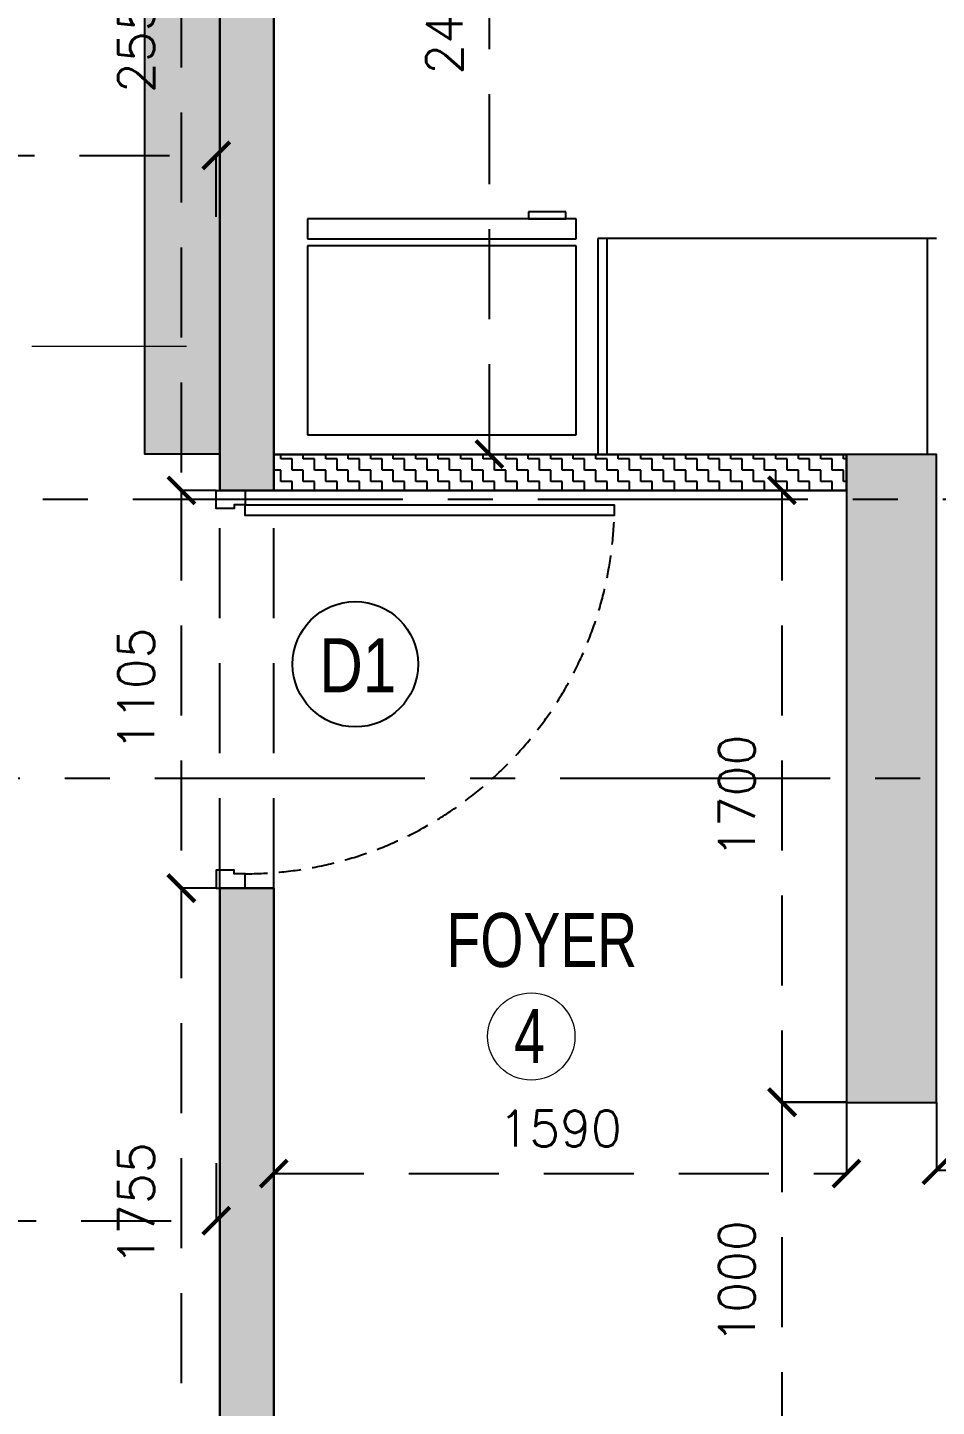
# Model space of a CAD drawing. Header units: millimetres. Extents: x 1180970 to 1231451, y -5737889 to -5695638.
# Drawn here: x 1207328 to 1209852, y -5724319 to -5720489 of the extents above; entities that cross this region are included whole.
import ezdxf
from ezdxf.enums import TextEntityAlignment as Align

# ---------------------------------------------------------------- set-up
doc = ezdxf.new("R2010")
doc.units = ezdxf.units.MM
doc.header["$LTSCALE"] = 1000
doc.header["$MEASUREMENT"] = 0
for name, pattern in [('1BHK-A$0$AUDIT_D_120904163729-0', [0]), ('1BHK-A$1$$0$HIDDEN', [0.375, 0.25, -0.125]), ('1BHK-A$1$HIDDEN', [0.375, 0.25, -0.125]), ('AUDIT_D_120904163729-0', [0]), ('T8 - GROUND FLOOR CORE$0$HIDDEN', [0.375, 0.25, -0.125]), ('T8(T9 IS SIMILAR) - GROUND FLOOR - DIMENSION & TEXTING$0$HIDDEN', [0.375, 0.25, -0.125]), ('T8_REFUGE COLUMNS$0$CENTER2', [1.125, 0.75, -0.125, 0.125, -0.125])]:
    doc.linetypes.add(name, pattern=pattern)
doc.layers.get('0').update_dxf_attribs({"linetype": 'AUDIT_D_120904163729-0'})
for name, color, linetype in [('1BHK-A$0$A-DOOR-FULL', 2, 'Continuous'), ('1BHK-A$0$A-HATCH -160', 251, '1BHK-A$0$AUDIT_D_120904163729-0'), ('1BHK-A$0$a-KIT FIX', 251, 'Continuous'), ('1BHK-A$0$A-TOI SUNK 50MM', 8, 'Continuous'), ('T8 - GROUND FLOOR CORE$0$A-DIMENSIONS', 2, 'T8 - GROUND FLOOR CORE$0$HIDDEN'), ('T8(T9 IS SIMILAR) - GROUND FLOOR - DIMENSION & TEXTING$0$A-DIMENSIONS', 2, 'T8(T9 IS SIMILAR) - GROUND FLOOR - DIMENSION & TEXTING$0$HIDDEN'), ('T8(T9 IS SIMILAR) - GROUND FLOOR - DIMENSION & TEXTING$0$a-window-no', 125, 'Continuous'), ('T8_REFUGE COLUMNS$0$A-CENTERLINE', 193, 'T8_REFUGE COLUMNS$0$CENTER2'), ('T8_REFUGE COLUMNS$0$A-RCC COLS', 3, 'Continuous')]:
    doc.layers.add(name, color=color, linetype=linetype)
for name, color, linetype, lineweight in [('1BHK-A$0$A-WALL- 160', 6, 'Continuous', 30), ('T8(T9 IS SIMILAR) - GROUND FLOOR - DIMENSION & TEXTING$0$a-Text', 4, 'Continuous', 0), ('T8(T9 IS SIMILAR) - GROUND FLOOR - DIMENSION & TEXTING$0$R0-18-10-2014-T1-1st Podium Floor Plan$0$Text', 2, 'Continuous', 0), ('T8(T9 IS SIMILAR) - GROUND FLOOR$0$D&W', 8, 'Continuous', 25)]:
    doc.layers.add(name, color=color, linetype=linetype, lineweight=lineweight)
doc.layers.add('T8_REFUGE COLUMNS$0$COL-HATCH', color=7, linetype='Continuous', lineweight=25, true_color=0xa3a3a3)
doc.styles.add('T8 - GROUND FLOOR CORE$0$Romans 1', font='romans.shx', dxfattribs={"height": 100})
doc.styles.add('T8(T9 IS SIMILAR) - GROUND FLOOR - DIMENSION & TEXTING$0$ARIAL ARROW', font='swisscl.ttf')
doc.styles.add('T8(T9 IS SIMILAR) - GROUND FLOOR - DIMENSION & TEXTING$0$LODHA STANDERD', font='sanss___.ttf')
doc.styles.add('T8(T9 IS SIMILAR) - GROUND FLOOR - DIMENSION & TEXTING$0$Romans 1', font='romans.shx', dxfattribs={"height": 100})
doc.styles.add('T8(T9 IS SIMILAR) - GROUND FLOOR - DIMENSION & TEXTING$0$Tahoma', font='tahoma.ttf')
doc.dimstyles.new('T8 - GROUND FLOOR CORE$0$ALPINE S', dxfattribs={"dimscale": 0, "dimtxt": 100, "dimasz": 75, "dimexe": 0, "dimexo": 0, "dimgap": 75, "dimtad": 1, "dimdec": 0, "dimzin": 0, "dimdsep": 46, "dimtxsty": 'T8 - GROUND FLOOR CORE$0$Romans 1', "dimblk": 'T8 - GROUND FLOOR CORE$0$_ArchTick', "dimcen": 0.09, "dimclrd": 256, "dimclre": 256, "dimclrt": 7, "dimadec": 0, "dimazin": 0, "dimtfac": 1, "dimtdec": 0, "dimtofl": 0, "dimtmove": 1, "dimatfit": 0, "dimldrblk": 'T8 - GROUND FLOOR CORE$0$_Open90', "dimfxl": 1, "dimtolj": 1, "dimtzin": 0, "dimarcsym": 0})
doc.dimstyles.new('T8(T9 IS SIMILAR) - GROUND FLOOR - DIMENSION & TEXTING$0$ALPINE S', dxfattribs={"dimscale": 0, "dimtxt": 100, "dimasz": 75, "dimexe": 0, "dimexo": 0, "dimgap": 75, "dimtad": 1, "dimdec": 0, "dimzin": 0, "dimdsep": 46, "dimtxsty": 'T8(T9 IS SIMILAR) - GROUND FLOOR - DIMENSION & TEXTING$0$Romans 1', "dimblk": 'T8(T9 IS SIMILAR) - GROUND FLOOR - DIMENSION & TEXTING$0$_ArchTick', "dimcen": 0.09, "dimclrd": 256, "dimclre": 256, "dimclrt": 7, "dimadec": 0, "dimazin": 0, "dimtfac": 1, "dimtdec": 0, "dimtofl": 0, "dimtmove": 1, "dimatfit": 0, "dimldrblk": 'T8(T9 IS SIMILAR) - GROUND FLOOR - DIMENSION & TEXTING$0$_Open90', "dimfxl": 1, "dimtolj": 1, "dimtzin": 0, "dimarcsym": 0})
doc.dimstyles.new('T8(T9 IS SIMILAR) - GROUND FLOOR - DIMENSION & TEXTING$0$SAMATA STD', dxfattribs={"dimtxt": 100, "dimasz": 50, "dimexe": 50, "dimexo": 50, "dimgap": 10, "dimtad": 0, "dimdec": 0, "dimrnd": 5, "dimzin": 0, "dimdsep": 46, "dimtxsty": 'T8(T9 IS SIMILAR) - GROUND FLOOR - DIMENSION & TEXTING$0$Tahoma', "dimblk": 'T8(T9 IS SIMILAR) - GROUND FLOOR - DIMENSION & TEXTING$0$_Origin2', "dimcen": -50, "dimdle": 50, "dimclrd": 7, "dimclre": 7, "dimclrt": 7, "dimadec": 0, "dimazin": 0, "dimtfac": 1, "dimtdec": 0, "dimtmove": 1, "dimatfit": 3, "dimfxl": 150, "dimtfill": 1, "dimtolj": 1, "dimtzin": 0, "dimlwd": -1, "dimlwe": -1, "dimarcsym": 0})

# ---------------------------------------------------------------- blocks, each defined once
blk = doc.blocks.new('*U101')
for points in [[(-1065, 0), (-1025, 0), (-1025, 30), (-1015, 30), (-1015, 80), (-1065, 80)], [(40, 0), (0, 0), (0, 30), (-10, 30), (-10, 80), (40, 80)], [(0, 0), (0, -1025), (-30, -1025), (-30, 0)]]:
    blk.add_lwpolyline(points, close=True)
at = {"color": 0, "linetype": 'ByBlock', "ltscale": 0.25}
blk.add_arc((1.5, 0.6), 1026.5, 180.0347, 267.627, dxfattribs=at)
blk = doc.blocks.new('1BHK-A')
at = {"layer": '1BHK-A$0$A-HATCH -160', "linetype": 'ByBlock'}
h = blk.add_hatch(dxfattribs=at)
h.set_pattern_fill('HEX', color=256, scale=150)
h.paths.add_polyline_path([(1144639.9, -5727571.2), (1144639.7, -5727421.2), (1144639.8, -5727421.2), (1144639.8, -5726805.6), (1144799.8, -5726805.6), (1144799.5, -5728524.6), (1145269.9, -5728524.6), (1145269.9, -5728684.6), (1144639.5, -5728684.6), (1144639.7, -5727571.2)])
h.paths.add_polyline_path([(1147369.9, -5728524.6), (1147999.5, -5728524.6), (1147999.5, -5728684.6), (1147369.9, -5728684.6)])
h.paths.add_polyline_path([(1148299.5, -5724624.6), (1150189.8, -5724624.6), (1150189.8, -5722879.6), (1150039.8, -5722879.6), (1150039.8, -5724474.5), (1148299.5, -5724474.5)])
h.paths.add_polyline_path([(1150039.7, -5719224.6), (1150189.8, -5719224.6), (1150189.8, -5721774.6), (1150039.7, -5721774.6)])
h.paths.add_polyline_path([(1144599.6, -5723174.6), (1144759.6, -5723174.6), (1144759.6, -5723314.6), (1145789.5, -5723314.6), (1145789.5, -5723174.6), (1145949.5, -5723174.6), (1145949.5, -5723474.6), (1144599.6, -5723474.4)])
h.paths.add_polyline_path([(1144599.6, -5721924.6), (1144759.6, -5721924.6), (1144759.6, -5722524.6), (1144599.6, -5722524.6)])
h.paths.add_polyline_path([(1145549.4, -5721834.8), (1145789.5, -5721834.8), (1145789.5, -5722524.6), (1145949.5, -5722524.6), (1145949.5, -5721924.7), (1145789.5, -5721924.5), (1145789.5, -5721674.6), (1145549.4, -5721674.6)])
h = blk.add_hatch(dxfattribs=at)
h.set_pattern_fill('ZIGZAG', color=256, scale=250)
h.set_pattern_definition([(0, (0, 0), (31.25, 31.25), [31.25, -31.25]), (90, (31.25, 0), (-31.25, 31.25), [31.25, -31.25])])
h.paths.add_polyline_path([(1148449.5, -5721674.9), (1150039.7, -5721674.9), (1150039.7, -5721774.9), (1148449.5, -5721774.9)])
at = {"layer": '1BHK-A$0$a-KIT FIX'}
for p, q in [((1149229.2, -5721021), (1149229.2, -5721001.3)), ((1149229.2, -5721001.3), (1149332.6, -5721001.3)), ((1149332.6, -5721001.3), (1149332.6, -5721021)), ((1149200.5, -5721021), (1149946.4, -5721021)), ((1149200.5, -5721076.1), (1149200.5, -5721021)), ((1149332.6, -5721021), (1149229.2, -5721021)), ((1149946.4, -5721021), (1149946.4, -5721076.1)), ((1149946.4, -5721076.1), (1149200.5, -5721076.1)), ((1149200.5, -5721620.4), (1149200.5, -5721096)), ((1149200.5, -5721096), (1149946.4, -5721096)), ((1149946.4, -5721096), (1149946.4, -5721620.4)), ((1149946.4, -5721620.4), (1149200.5, -5721620.4))]:
    blk.add_line(p, q, dxfattribs=at)
at = {"layer": '1BHK-A$0$a-KIT FIX', "color": 1}
for p, q in [((1148199.5, -5721075.2), (1149139.7, -5721075.2)), ((1148224.5, -5721675.4), (1148224.5, -5721075.6)), ((1149114.7, -5721075.2), (1149114.7, -5721674.9)), ((1149139.7, -5721075.2), (1149139.7, -5721674.9))]:
    blk.add_line(p, q, dxfattribs=at)
at = {"layer": '1BHK-A$0$A-TOI SUNK 50MM', "linetype": '1BHK-A$1$$0$HIDDEN'}
for p, q in [((1150039.8, -5722879.9), (1150039.7, -5721774.9)), ((1150189.8, -5722879.9), (1150189.7, -5721774.9))]:
    blk.add_line(p, q, dxfattribs=at)
at = {"layer": '1BHK-A$0$A-WALL- 160', "linetype": 'ByBlock'}
for p, q in [((1150039.7, -5719224.6), (1150039.7, -5721774.9)), ((1150189.7, -5719224.6), (1150189.7, -5721774.9)), ((1150039.7, -5721674.9), (1148449.5, -5721674.9)), ((1148449.5, -5721674.9), (1148449.5, -5721774.9)), ((1150039.7, -5721774.9), (1148449.5, -5721774.9)), ((1150039.7, -5721774.9), (1150189.7, -5721774.9)), ((1150039.8, -5722879.9), (1150189.8, -5722879.9)), ((1150039.8, -5724474.5), (1150039.8, -5722879.9)), ((1150189.8, -5724624.6), (1150189.8, -5722879.9))]:
    blk.add_line(p, q, dxfattribs=at)
at = {"layer": '1BHK-A$0$A-DOOR-FULL', "linetype": '1BHK-A$1$HIDDEN', "xscale": -1, "rotation": 270}
blk.add_blockref('*U101', (1150119.8, -5721814.9), dxfattribs=at)
blk = doc.blocks.new('T8_REFUGE COLUMNS')
at = {"layer": 'T8_REFUGE COLUMNS$0$COL-HATCH', "linetype": 'ByBlock'}
h = blk.add_hatch(color=256, dxfattribs=at)
h.dxf.hatch_style = 1
h.paths.add_polyline_path([(1209602.1, -5723474.9), (1209852.1, -5723474.9), (1209852.1, -5721674.9), (1209602.1, -5721674.9)])
at = {"layer": 'T8_REFUGE COLUMNS$0$A-CENTERLINE'}
for p, q in [((1217370.3, -5721799.9), (1182156.9, -5721799.9)), ((1217431.8, -5722574.9), (1182156.9, -5722574.9))]:
    blk.add_line(p, q, dxfattribs=at)
at = {"layer": 'T8_REFUGE COLUMNS$0$A-RCC COLS', "linetype": 'ByBlock'}
blk.add_lwpolyline([(1209602.1, -5723474.9), (1209852.1, -5723474.9), (1209852.1, -5721674.9), (1209602.1, -5721674.9)], close=True, dxfattribs=at)
blk = doc.blocks.new('T8 - GROUND FLOOR CORE$0$_ArchTick')
at = {"color": 0, "linetype": 'ByBlock', "const_width": 0.15}
blk.add_lwpolyline([(-0.5, -0.5), (0.5, 0.5)], dxfattribs=at)
blk = doc.blocks.new('*D201')
at = {"layer": 'T8 - GROUND FLOOR CORE$0$A-DIMENSIONS', "linetype": 'T8 - GROUND FLOOR CORE$0$HIDDEN', "lineweight": -2, "transparency": 16777216}
for p, q in [((1206352.3, -5723643.7), (1206352.3, -5723803.5)), ((1207852, -5723643.7), (1207852, -5723803.5))]:
    blk.add_line(p, q, dxfattribs=at)
at = {"layer": 'T8 - GROUND FLOOR CORE$0$A-DIMENSIONS', "lineweight": -2, "transparency": 16777216}
blk.add_line((1206352.3, -5723803.5), (1207852, -5723803.5), dxfattribs=at)
at = {"layer": 'T8 - GROUND FLOOR CORE$0$A-DIMENSIONS', "linetype": 'ByBlock', "lineweight": -2, "transparency": 16777216, "xscale": 75, "yscale": 75, "zscale": 75, "rotation": 180}
blk.add_blockref('T8 - GROUND FLOOR CORE$0$_ArchTick', (1206352.3, -5723803.5), dxfattribs=at)
at = {"layer": 'T8 - GROUND FLOOR CORE$0$A-DIMENSIONS', "linetype": 'ByBlock', "lineweight": -2, "transparency": 16777216, "xscale": 75, "yscale": 75, "zscale": 75}
blk.add_blockref('T8 - GROUND FLOOR CORE$0$_ArchTick', (1207852, -5723803.5), dxfattribs=at)
at = {"layer": 'T8 - GROUND FLOOR CORE$0$A-DIMENSIONS', "color": 7, "linetype": 'ByBlock', "transparency": 16777216, "insert": (1207102.1, -5723678.5), "char_height": 100, "attachment_point": 5, "style": 'T8 - GROUND FLOOR CORE$0$Romans 1'}
blk.add_mtext('\\A1;1500', dxfattribs=at)
blk = doc.blocks.new('T8 - GROUND FLOOR CORE$0$_Open90')
at = {"color": 0, "linetype": 'ByBlock', "lineweight": -2}
for p, q in [((0, 0), (-1, 0)), ((-0.5, 0.5), (0, 0)), ((0, 0), (-0.5, -0.5))]:
    blk.add_line(p, q, dxfattribs=at)
blk = doc.blocks.new('T8(T9 IS SIMILAR) - GROUND FLOOR - DIMENSION & TEXTING$0$_ArchTick')
at = {"color": 0, "linetype": 'ByBlock', "const_width": 0.15}
blk.add_lwpolyline([(-0.5, -0.5), (0.5, 0.5)], dxfattribs=at)
blk = doc.blocks.new('*D737')
at = {"layer": 'T8(T9 IS SIMILAR) - GROUND FLOOR - DIMENSION & TEXTING$0$A-DIMENSIONS', "linetype": 'T8(T9 IS SIMILAR) - GROUND FLOOR - DIMENSION & TEXTING$0$HIDDEN', "lineweight": -2, "transparency": 16777216}
for p, q in [((1208545.6, -5719224), (1208610.5, -5719224)), ((1208545.6, -5721674), (1208610.5, -5721674))]:
    blk.add_line(p, q, dxfattribs=at)
at = {"layer": 'T8(T9 IS SIMILAR) - GROUND FLOOR - DIMENSION & TEXTING$0$A-DIMENSIONS', "lineweight": -2, "transparency": 16777216}
blk.add_line((1208610.5, -5721674), (1208610.5, -5719224), dxfattribs=at)
at = {"layer": 'T8(T9 IS SIMILAR) - GROUND FLOOR - DIMENSION & TEXTING$0$A-DIMENSIONS', "linetype": 'ByBlock', "lineweight": -2, "transparency": 16777216, "xscale": 75, "yscale": 75, "zscale": 75}
for p, rotation in [((1208610.5, -5719224), 90), ((1208610.5, -5721674), 270)]:
    blk.add_blockref('T8(T9 IS SIMILAR) - GROUND FLOOR - DIMENSION & TEXTING$0$_ArchTick', p, dxfattribs=dict(at, rotation=rotation))
at = {"layer": 'T8(T9 IS SIMILAR) - GROUND FLOOR - DIMENSION & TEXTING$0$A-DIMENSIONS', "color": 7, "linetype": 'ByBlock', "transparency": 16777216, "insert": (1208485.5, -5720449), "char_height": 100, "attachment_point": 5, "rotation": 90, "style": 'T8(T9 IS SIMILAR) - GROUND FLOOR - DIMENSION & TEXTING$0$Romans 1'}
blk.add_mtext('\\A1;2450', dxfattribs=at)
blk = doc.blocks.new('T8(T9 IS SIMILAR) - GROUND FLOOR - DIMENSION & TEXTING$0$_Open90')
at = {"color": 0, "linetype": 'ByBlock', "lineweight": -2}
for p, q in [((0, 0), (-1, 0)), ((-0.5, 0.5), (0, 0)), ((0, 0), (-0.5, -0.5))]:
    blk.add_line(p, q, dxfattribs=at)
blk = doc.blocks.new('*D699')
at = {"layer": 'T8(T9 IS SIMILAR) - GROUND FLOOR - DIMENSION & TEXTING$0$A-DIMENSIONS', "linetype": 'T8(T9 IS SIMILAR) - GROUND FLOOR - DIMENSION & TEXTING$0$HIDDEN', "lineweight": -2, "transparency": 16777216}
for p, q in [((1208012, -5723328.6), (1208012, -5723672.7)), ((1209602.3, -5723474), (1209602.3, -5723672.7))]:
    blk.add_line(p, q, dxfattribs=at)
at = {"layer": 'T8(T9 IS SIMILAR) - GROUND FLOOR - DIMENSION & TEXTING$0$A-DIMENSIONS', "lineweight": -2, "transparency": 16777216}
blk.add_line((1208012, -5723672.7), (1209602.3, -5723672.7), dxfattribs=at)
at = {"layer": 'T8(T9 IS SIMILAR) - GROUND FLOOR - DIMENSION & TEXTING$0$A-DIMENSIONS', "linetype": 'ByBlock', "lineweight": -2, "transparency": 16777216, "xscale": 75, "yscale": 75, "zscale": 75, "rotation": 180}
blk.add_blockref('T8(T9 IS SIMILAR) - GROUND FLOOR - DIMENSION & TEXTING$0$_ArchTick', (1208012, -5723672.7), dxfattribs=at)
at = {"layer": 'T8(T9 IS SIMILAR) - GROUND FLOOR - DIMENSION & TEXTING$0$A-DIMENSIONS', "linetype": 'ByBlock', "lineweight": -2, "transparency": 16777216, "xscale": 75, "yscale": 75, "zscale": 75}
blk.add_blockref('T8(T9 IS SIMILAR) - GROUND FLOOR - DIMENSION & TEXTING$0$_ArchTick', (1209602.3, -5723672.7), dxfattribs=at)
at = {"layer": 'T8(T9 IS SIMILAR) - GROUND FLOOR - DIMENSION & TEXTING$0$A-DIMENSIONS', "color": 7, "linetype": 'ByBlock', "transparency": 16777216, "insert": (1208807.2, -5723547.7), "char_height": 100, "attachment_point": 5, "style": 'T8(T9 IS SIMILAR) - GROUND FLOOR - DIMENSION & TEXTING$0$Romans 1'}
blk.add_mtext('\\A1;1590', dxfattribs=at)
blk = doc.blocks.new('*D700')
at = {"layer": 'T8(T9 IS SIMILAR) - GROUND FLOOR - DIMENSION & TEXTING$0$A-DIMENSIONS', "linetype": 'T8(T9 IS SIMILAR) - GROUND FLOOR - DIMENSION & TEXTING$0$HIDDEN', "lineweight": -2, "transparency": 16777216}
for p, q in [((1209602.3, -5721774.9), (1209423.2, -5721774.9)), ((1209602.1, -5723474.9), (1209423.2, -5723474.9))]:
    blk.add_line(p, q, dxfattribs=at)
at = {"layer": 'T8(T9 IS SIMILAR) - GROUND FLOOR - DIMENSION & TEXTING$0$A-DIMENSIONS', "lineweight": -2, "transparency": 16777216}
blk.add_line((1209423.2, -5721774.9), (1209423.2, -5723474.9), dxfattribs=at)
at = {"layer": 'T8(T9 IS SIMILAR) - GROUND FLOOR - DIMENSION & TEXTING$0$A-DIMENSIONS', "linetype": 'ByBlock', "lineweight": -2, "transparency": 16777216, "xscale": 75, "yscale": 75, "zscale": 75}
for p, rotation in [((1209423.2, -5721774.9), 90), ((1209423.2, -5723474.9), 270)]:
    blk.add_blockref('T8(T9 IS SIMILAR) - GROUND FLOOR - DIMENSION & TEXTING$0$_ArchTick', p, dxfattribs=dict(at, rotation=rotation))
at = {"layer": 'T8(T9 IS SIMILAR) - GROUND FLOOR - DIMENSION & TEXTING$0$A-DIMENSIONS', "color": 7, "linetype": 'ByBlock', "transparency": 16777216, "insert": (1209298.2, -5722624.9), "char_height": 100, "attachment_point": 5, "rotation": 90, "style": 'T8(T9 IS SIMILAR) - GROUND FLOOR - DIMENSION & TEXTING$0$Romans 1'}
blk.add_mtext('\\A1;1700', dxfattribs=at)
blk = doc.blocks.new('T8(T9 IS SIMILAR) - GROUND FLOOR - DIMENSION & TEXTING$0$WINDOW TAG')
at = {"layer": 'T8(T9 IS SIMILAR) - GROUND FLOOR - DIMENSION & TEXTING$0$a-window-no'}
blk.add_circle((0, 0), 174.1, dxfattribs=at)
at = {"layer": 'T8(T9 IS SIMILAR) - GROUND FLOOR - DIMENSION & TEXTING$0$a-window-no', "style": 'T8(T9 IS SIMILAR) - GROUND FLOOR - DIMENSION & TEXTING$0$LODHA STANDERD'}
blk.add_attdef('WINDOW', text='', height=150, dxfattribs=at).set_placement((11.3, 2.8), align=Align.MIDDLE_CENTER)
blk = doc.blocks.new('*D408')
at = {"layer": 'T8(T9 IS SIMILAR) - GROUND FLOOR - DIMENSION & TEXTING$0$A-DIMENSIONS', "linetype": 'T8(T9 IS SIMILAR) - GROUND FLOOR - DIMENSION & TEXTING$0$HIDDEN', "lineweight": -2, "transparency": 16777216}
for p, q in [((1207852, -5722879.9), (1207755.1, -5722879.9)), ((1207852.1, -5724634.6), (1207755.1, -5724634.6))]:
    blk.add_line(p, q, dxfattribs=at)
at = {"layer": 'T8(T9 IS SIMILAR) - GROUND FLOOR - DIMENSION & TEXTING$0$A-DIMENSIONS', "lineweight": -2, "transparency": 16777216}
blk.add_line((1207755.1, -5722879.9), (1207755.1, -5724634.6), dxfattribs=at)
at = {"layer": 'T8(T9 IS SIMILAR) - GROUND FLOOR - DIMENSION & TEXTING$0$A-DIMENSIONS', "linetype": 'ByBlock', "lineweight": -2, "transparency": 16777216, "xscale": 75, "yscale": 75, "zscale": 75}
for p, rotation in [((1207755.1, -5722879.9), 90), ((1207755.1, -5724634.6), 270)]:
    blk.add_blockref('T8(T9 IS SIMILAR) - GROUND FLOOR - DIMENSION & TEXTING$0$_ArchTick', p, dxfattribs=dict(at, rotation=rotation))
at = {"layer": 'T8(T9 IS SIMILAR) - GROUND FLOOR - DIMENSION & TEXTING$0$A-DIMENSIONS', "color": 7, "linetype": 'ByBlock', "transparency": 16777216, "insert": (1207630.1, -5723757.3), "char_height": 100, "attachment_point": 5, "rotation": 90, "style": 'T8(T9 IS SIMILAR) - GROUND FLOOR - DIMENSION & TEXTING$0$Romans 1'}
blk.add_mtext('\\A1;1755', dxfattribs=at)
blk = doc.blocks.new('*D423')
at = {"layer": 'T8(T9 IS SIMILAR) - GROUND FLOOR - DIMENSION & TEXTING$0$A-DIMENSIONS', "linetype": 'T8(T9 IS SIMILAR) - GROUND FLOOR - DIMENSION & TEXTING$0$HIDDEN', "lineweight": -2, "transparency": 16777216}
for p, q in [((1209602.3, -5723474), (1209423.2, -5723474)), ((1209602.3, -5724473.6), (1209423.2, -5724473.6))]:
    blk.add_line(p, q, dxfattribs=at)
at = {"layer": 'T8(T9 IS SIMILAR) - GROUND FLOOR - DIMENSION & TEXTING$0$A-DIMENSIONS', "lineweight": -2, "transparency": 16777216}
blk.add_line((1209423.2, -5723474), (1209423.2, -5724473.6), dxfattribs=at)
at = {"layer": 'T8(T9 IS SIMILAR) - GROUND FLOOR - DIMENSION & TEXTING$0$A-DIMENSIONS', "linetype": 'ByBlock', "lineweight": -2, "transparency": 16777216, "xscale": 75, "yscale": 75, "zscale": 75}
for p, rotation in [((1209423.2, -5723474), 90), ((1209423.2, -5724473.6), 270)]:
    blk.add_blockref('T8(T9 IS SIMILAR) - GROUND FLOOR - DIMENSION & TEXTING$0$_ArchTick', p, dxfattribs=dict(at, rotation=rotation))
at = {"layer": 'T8(T9 IS SIMILAR) - GROUND FLOOR - DIMENSION & TEXTING$0$A-DIMENSIONS', "color": 7, "linetype": 'ByBlock', "transparency": 16777216, "insert": (1209298.2, -5723973.8), "char_height": 100, "attachment_point": 5, "rotation": 90, "style": 'T8(T9 IS SIMILAR) - GROUND FLOOR - DIMENSION & TEXTING$0$Romans 1'}
blk.add_mtext('\\A1;1000', dxfattribs=at)
blk = doc.blocks.new('*D424')
at = {"layer": 'T8(T9 IS SIMILAR) - GROUND FLOOR - DIMENSION & TEXTING$0$A-DIMENSIONS', "linetype": 'T8(T9 IS SIMILAR) - GROUND FLOOR - DIMENSION & TEXTING$0$HIDDEN', "lineweight": -2, "transparency": 16777216}
for p, q in [((1209852.1, -5723474.9), (1209852.1, -5723663.5)), ((1210752.3, -5723474.9), (1210752.3, -5723663.5))]:
    blk.add_line(p, q, dxfattribs=at)
at = {"layer": 'T8(T9 IS SIMILAR) - GROUND FLOOR - DIMENSION & TEXTING$0$A-DIMENSIONS', "lineweight": -2, "transparency": 16777216}
blk.add_line((1209852.1, -5723663.5), (1210752.3, -5723663.5), dxfattribs=at)
at = {"layer": 'T8(T9 IS SIMILAR) - GROUND FLOOR - DIMENSION & TEXTING$0$A-DIMENSIONS', "linetype": 'ByBlock', "lineweight": -2, "transparency": 16777216, "xscale": 75, "yscale": 75, "zscale": 75, "rotation": 180}
blk.add_blockref('T8(T9 IS SIMILAR) - GROUND FLOOR - DIMENSION & TEXTING$0$_ArchTick', (1209852.1, -5723663.5), dxfattribs=at)
at = {"layer": 'T8(T9 IS SIMILAR) - GROUND FLOOR - DIMENSION & TEXTING$0$A-DIMENSIONS', "linetype": 'ByBlock', "lineweight": -2, "transparency": 16777216, "xscale": 75, "yscale": 75, "zscale": 75}
blk.add_blockref('T8(T9 IS SIMILAR) - GROUND FLOOR - DIMENSION & TEXTING$0$_ArchTick', (1210752.3, -5723663.5), dxfattribs=at)
at = {"layer": 'T8(T9 IS SIMILAR) - GROUND FLOOR - DIMENSION & TEXTING$0$A-DIMENSIONS', "color": 7, "linetype": 'ByBlock', "transparency": 16777216, "insert": (1210302.2, -5723538.5), "char_height": 100, "attachment_point": 5, "style": 'T8(T9 IS SIMILAR) - GROUND FLOOR - DIMENSION & TEXTING$0$Romans 1'}
blk.add_mtext('\\A1;900', dxfattribs=at)
blk = doc.blocks.new('*D425')
at = {"layer": 'T8(T9 IS SIMILAR) - GROUND FLOOR - DIMENSION & TEXTING$0$A-DIMENSIONS', "linetype": 'T8(T9 IS SIMILAR) - GROUND FLOOR - DIMENSION & TEXTING$0$HIDDEN', "lineweight": -2, "transparency": 16777216}
for p, q in [((1207852.1, -5719224.9), (1207755.1, -5719224.9)), ((1207852, -5721774.9), (1207755.1, -5721774.9))]:
    blk.add_line(p, q, dxfattribs=at)
at = {"layer": 'T8(T9 IS SIMILAR) - GROUND FLOOR - DIMENSION & TEXTING$0$A-DIMENSIONS', "lineweight": -2, "transparency": 16777216}
blk.add_line((1207755.1, -5719224.9), (1207755.1, -5721774.9), dxfattribs=at)
at = {"layer": 'T8(T9 IS SIMILAR) - GROUND FLOOR - DIMENSION & TEXTING$0$A-DIMENSIONS', "linetype": 'ByBlock', "lineweight": -2, "transparency": 16777216, "xscale": 75, "yscale": 75, "zscale": 75}
for p, rotation in [((1207755.1, -5719224.9), 90), ((1207755.1, -5721774.9), 270)]:
    blk.add_blockref('T8(T9 IS SIMILAR) - GROUND FLOOR - DIMENSION & TEXTING$0$_ArchTick', p, dxfattribs=dict(at, rotation=rotation))
at = {"layer": 'T8(T9 IS SIMILAR) - GROUND FLOOR - DIMENSION & TEXTING$0$A-DIMENSIONS', "color": 7, "linetype": 'ByBlock', "transparency": 16777216, "insert": (1207630.1, -5720499.9), "char_height": 100, "attachment_point": 5, "rotation": 90, "style": 'T8(T9 IS SIMILAR) - GROUND FLOOR - DIMENSION & TEXTING$0$Romans 1'}
blk.add_mtext('\\A1;2550', dxfattribs=at)
blk = doc.blocks.new('*D426')
at = {"layer": 'T8(T9 IS SIMILAR) - GROUND FLOOR - DIMENSION & TEXTING$0$A-DIMENSIONS', "linetype": 'T8(T9 IS SIMILAR) - GROUND FLOOR - DIMENSION & TEXTING$0$HIDDEN', "lineweight": -2, "transparency": 16777216}
for p, q in [((1207852.1, -5721774.9), (1207755.1, -5721774.9)), ((1207852, -5722879.9), (1207755.1, -5722879.9))]:
    blk.add_line(p, q, dxfattribs=at)
at = {"layer": 'T8(T9 IS SIMILAR) - GROUND FLOOR - DIMENSION & TEXTING$0$A-DIMENSIONS', "lineweight": -2, "transparency": 16777216}
blk.add_line((1207755.1, -5721774.9), (1207755.1, -5722879.9), dxfattribs=at)
at = {"layer": 'T8(T9 IS SIMILAR) - GROUND FLOOR - DIMENSION & TEXTING$0$A-DIMENSIONS', "linetype": 'ByBlock', "lineweight": -2, "transparency": 16777216, "xscale": 75, "yscale": 75, "zscale": 75}
for p, rotation in [((1207755.1, -5721774.9), 90), ((1207755.1, -5722879.9), 270)]:
    blk.add_blockref('T8(T9 IS SIMILAR) - GROUND FLOOR - DIMENSION & TEXTING$0$_ArchTick', p, dxfattribs=dict(at, rotation=rotation))
at = {"layer": 'T8(T9 IS SIMILAR) - GROUND FLOOR - DIMENSION & TEXTING$0$A-DIMENSIONS', "color": 7, "linetype": 'ByBlock', "transparency": 16777216, "insert": (1207630.1, -5722327.4), "char_height": 100, "attachment_point": 5, "rotation": 90, "style": 'T8(T9 IS SIMILAR) - GROUND FLOOR - DIMENSION & TEXTING$0$Romans 1'}
blk.add_mtext('\\A1;1105', dxfattribs=at)
blk = doc.blocks.new('*D461')
at = {"layer": 'T8(T9 IS SIMILAR) - GROUND FLOOR - DIMENSION & TEXTING$0$A-DIMENSIONS', "linetype": 'T8(T9 IS SIMILAR) - GROUND FLOOR - DIMENSION & TEXTING$0$HIDDEN', "lineweight": -2, "transparency": 16777216}
for p, q in [((1206347, -5721014.7), (1206347, -5720844.6)), ((1207852.1, -5721014.7), (1207852.1, -5720844.6))]:
    blk.add_line(p, q, dxfattribs=at)
at = {"layer": 'T8(T9 IS SIMILAR) - GROUND FLOOR - DIMENSION & TEXTING$0$A-DIMENSIONS', "lineweight": -2, "transparency": 16777216}
blk.add_line((1206347, -5720844.6), (1207852.1, -5720844.6), dxfattribs=at)
at = {"layer": 'T8(T9 IS SIMILAR) - GROUND FLOOR - DIMENSION & TEXTING$0$A-DIMENSIONS', "linetype": 'ByBlock', "lineweight": -2, "transparency": 16777216, "xscale": 75, "yscale": 75, "zscale": 75, "rotation": 180}
blk.add_blockref('T8(T9 IS SIMILAR) - GROUND FLOOR - DIMENSION & TEXTING$0$_ArchTick', (1206347, -5720844.6), dxfattribs=at)
at = {"layer": 'T8(T9 IS SIMILAR) - GROUND FLOOR - DIMENSION & TEXTING$0$A-DIMENSIONS', "linetype": 'ByBlock', "lineweight": -2, "transparency": 16777216, "xscale": 75, "yscale": 75, "zscale": 75}
blk.add_blockref('T8(T9 IS SIMILAR) - GROUND FLOOR - DIMENSION & TEXTING$0$_ArchTick', (1207852.1, -5720844.6), dxfattribs=at)
at = {"layer": 'T8(T9 IS SIMILAR) - GROUND FLOOR - DIMENSION & TEXTING$0$A-DIMENSIONS', "color": 7, "linetype": 'ByBlock', "transparency": 16777216, "insert": (1207099.5, -5720719.6), "char_height": 100, "attachment_point": 5, "style": 'T8(T9 IS SIMILAR) - GROUND FLOOR - DIMENSION & TEXTING$0$Romans 1'}
blk.add_mtext('\\A1;1505', dxfattribs=at)
blk = doc.blocks.new('T8(T9 IS SIMILAR) - GROUND FLOOR - DIMENSION & TEXTING$0$_Origin2')
at = {"color": 0, "linetype": 'ByBlock', "lineweight": -2}
blk.add_line((-0.5, 0), (-1, 0), dxfattribs=at)
for radius in [0.5, 0.25]:
    blk.add_circle((0, 0), radius, dxfattribs=at)
blk = doc.blocks.new('T8 - GROUND FLOOR CORE')
at = {"layer": 'T8 - GROUND FLOOR CORE$0$A-DIMENSIONS', "linetype": 'ByBlock'}
dim = blk.add_linear_dim(base=(1207852, -5723803.5), p1=(1206352.3, -5723643.7), p2=(1207852, -5723643.7), dimstyle='T8 - GROUND FLOOR CORE$0$ALPINE S', override={"dimscale": 1, "dimfxl": 5, "dimarcsym": 1}, dxfattribs=at)
dim.commit()
dim.dimension.update_dxf_attribs({"geometry": '*D201', "text_midpoint": (1207102.1, -5723678.5)})
blk = doc.blocks.new('T8(T9 IS SIMILAR) - GROUND FLOOR')
at = {"layer": 'T8(T9 IS SIMILAR) - GROUND FLOOR$0$D&W', "linetype": 'ByBlock'}
for name in ['T8_REFUGE COLUMNS', 'T8 - GROUND FLOOR CORE']:
    blk.add_blockref(name, (0, 0), dxfattribs=at)
at = {"layer": 'T8(T9 IS SIMILAR) - GROUND FLOOR$0$D&W', "linetype": 'ByBlock', "xscale": -1}
blk.add_blockref('1BHK-A', (2358051.8, 0), dxfattribs=at)
blk = doc.blocks.new('T8(T9 IS SIMILAR) - GROUND FLOOR - DIMENSION & TEXTING')
at = {"layer": 'T8(T9 IS SIMILAR) - GROUND FLOOR - DIMENSION & TEXTING$0$a-Text'}
blk.add_circle((1208727, -5723291.9), 121.3, dxfattribs=at)
at = {"layer": 'T8(T9 IS SIMILAR) - GROUND FLOOR - DIMENSION & TEXTING$0$a-window-no'}
ref = blk.add_blockref('T8(T9 IS SIMILAR) - GROUND FLOOR - DIMENSION & TEXTING$0$WINDOW TAG', (1208238.3, -5722258), dxfattribs=dict(at, rotation=180))
ref.add_attrib('WINDOW', 'D1', dxfattribs={"height": 150, "style": 'T8(T9 IS SIMILAR) - GROUND FLOOR - DIMENSION & TEXTING$0$LODHA STANDERD', "width": 0.8}).set_placement((1208245.2, -5722260.8), align=Align.MIDDLE_CENTER)
at = {"layer": 'T8(T9 IS SIMILAR) - GROUND FLOOR - DIMENSION & TEXTING$0$a-Text', "style": 'T8(T9 IS SIMILAR) - GROUND FLOOR - DIMENSION & TEXTING$0$ARIAL ARROW'}
for s, p in [('FOYER', (1208491.5, -5723098.7)), ('4', (1208679.2, -5723365.8, 0.4))]:
    blk.add_text(s, height=150, dxfattribs=at).set_placement(p)
at = {"layer": 'T8(T9 IS SIMILAR) - GROUND FLOOR - DIMENSION & TEXTING$0$A-DIMENSIONS', "linetype": 'ByBlock'}
for base, p1, p2, angle, picture, middle in [((1207755.1, -5721774.9), (1207852.1, -5719224.9), (1207852, -5721774.9), 90, '*D425', (1207630.1, -5720499.9)), ((1208610.5, -5719224), (1208545.6, -5721674), (1208545.6, -5719224), 90, '*D737', (1208485.5, -5720449)), ((1207755.1, -5722879.9), (1207852.1, -5721774.9), (1207852, -5722879.9), 90, '*D426', (1207630.1, -5722327.4)), ((1209423.2, -5723474.9), (1209602.3, -5721774.9), (1209602.1, -5723474.9), 90, '*D700', (1209298.2, -5722624.9)), ((1207755.1, -5724634.6), (1207852, -5722879.9), (1207852.1, -5724634.6), 90, '*D408', (1207630.1, -5723757.3)), ((1209602.3, -5723672.7), (1208012, -5723328.6), (1209602.3, -5723474), 180, '*D699', (1208807.2, -5723547.7)), ((1209423.2, -5724473.6), (1209602.3, -5723474), (1209602.3, -5724473.6), 90, '*D423', (1209298.2, -5723973.8))]:
    dim = blk.add_linear_dim(base=base, p1=p1, p2=p2, angle=angle, dimstyle='T8(T9 IS SIMILAR) - GROUND FLOOR - DIMENSION & TEXTING$0$ALPINE S', override={"dimscale": 1, "dimfxl": 5, "dimarcsym": 1}, dxfattribs=at)
    dim.commit()
    dim.dimension.update_dxf_attribs({"geometry": picture, "text_midpoint": middle})
for base, p1, p2, picture, middle in [((1207852.1, -5720844.6), (1206347, -5721014.7, 0), (1207852.1, -5721014.7), '*D461', (1207099.5, -5720719.6)), ((1210752.3, -5723663.5), (1209852.1, -5723474.9), (1210752.3, -5723474.9), '*D424', (1210302.2, -5723538.5))]:
    dim = blk.add_linear_dim(base=base, p1=p1, p2=p2, dimstyle='T8(T9 IS SIMILAR) - GROUND FLOOR - DIMENSION & TEXTING$0$ALPINE S', override={"dimscale": 1, "dimfxl": 5, "dimarcsym": 1}, dxfattribs=at)
    dim.commit()
    dim.dimension.update_dxf_attribs({"geometry": picture, "text_midpoint": middle})
at = {"layer": 'T8(T9 IS SIMILAR) - GROUND FLOOR - DIMENSION & TEXTING$0$R0-18-10-2014-T1-1st Podium Floor Plan$0$Text'}
blk.add_leader([(1207769.6, -5721375.7), (1207503.4, -5721375.7), (1207339.6, -5721375.7)], dimstyle='T8(T9 IS SIMILAR) - GROUND FLOOR - DIMENSION & TEXTING$0$SAMATA STD', override={"dimscale": 1, "dimasz": 100, "dimclrd": 2, "dimfxlon": 1, "dimarcsym": 1}, dxfattribs=at)

msp = doc.modelspace()

# ---------------------------------------------------------------- hatches: boundary and pattern name
at = {"linetype": 'ByBlock'}
h = msp.add_hatch(dxfattribs=at)
h.set_pattern_fill('DOTS', color=1, scale=250)
h.paths.add_polyline_path([(1207653.8, -5719224.9), (1207862.1, -5719224.9), (1207862.1, -5721674.7), (1207653.8, -5721674.7)])

# ---------------------------------------------------------------- linework, layer by layer
at = {"color": 1, "linetype": 'ByBlock'}
msp.add_lwpolyline([(1207653.8, -5719224.9), (1207862.1, -5719224.9), (1207862.1, -5721674.7), (1207653.8, -5721674.7)], close=True, dxfattribs=at)

# ---------------------------------------------------------------- next in the draw order: block references
at = {"linetype": 'ByBlock'}
msp.add_blockref('T8(T9 IS SIMILAR) - GROUND FLOOR', (0, 0), dxfattribs=at)

# ---------------------------------------------------------------- next in the draw order: block references
msp.add_blockref('T8(T9 IS SIMILAR) - GROUND FLOOR - DIMENSION & TEXTING', (0, 0), dxfattribs=at)

doc.saveas('drawing.dxf')
